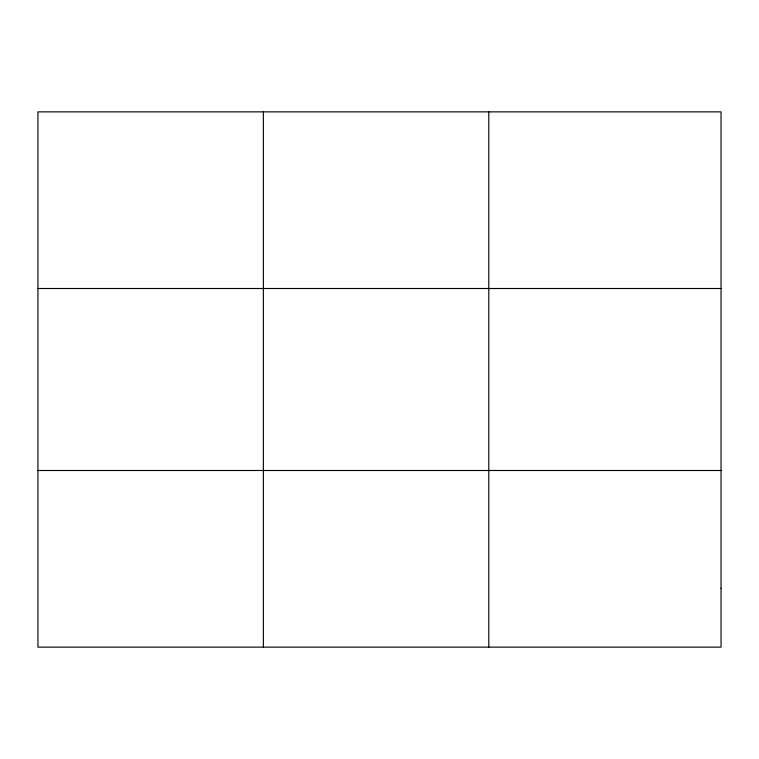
<?xml version="1.0" encoding="UTF-8"?>
<svg xmlns="http://www.w3.org/2000/svg" width="759" height="759" viewBox="0 0 759 759"><rect width="100%" height="100%" fill="white"/><g stroke="black" fill="none" stroke-linecap="round" stroke-linejoin="round"><path stroke-width="1.14" d="M263.373 647.133L263.373 111.867M488.796 647.133L488.796 111.867M37.95 288.505L721.05 288.505M37.95 470.495L721.05 470.495M721.05 588.253L721.05 647.133L37.95 647.133L37.95 111.867L721.05 111.867L721.05 588.253"/></g></svg>
